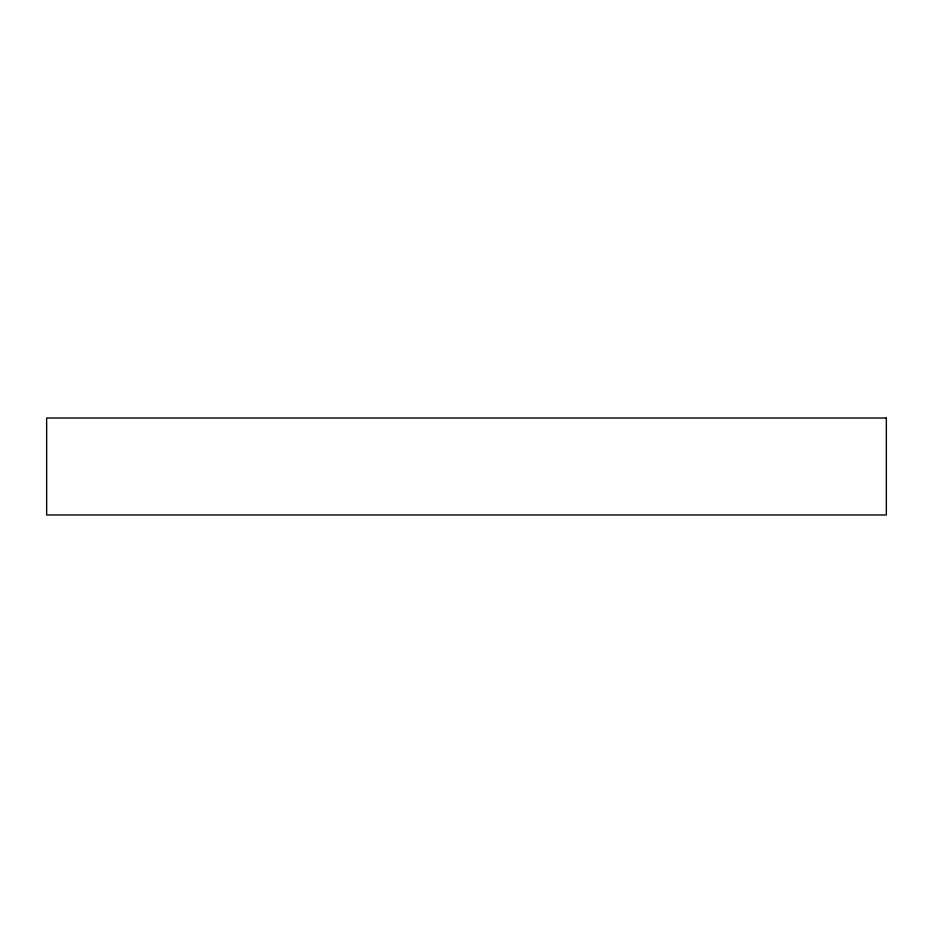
<?xml version="1.0" encoding="UTF-8"?>
<svg xmlns="http://www.w3.org/2000/svg" width="933" height="933" viewBox="0 0 933 933"><rect width="100%" height="100%" fill="white"/><g stroke="black" fill="none" stroke-linecap="round" stroke-linejoin="round"><path stroke-width="1.4" d="M886.35 418.019L46.65 418.019L46.65 514.981L886.35 514.981L886.35 418.019"/></g></svg>
